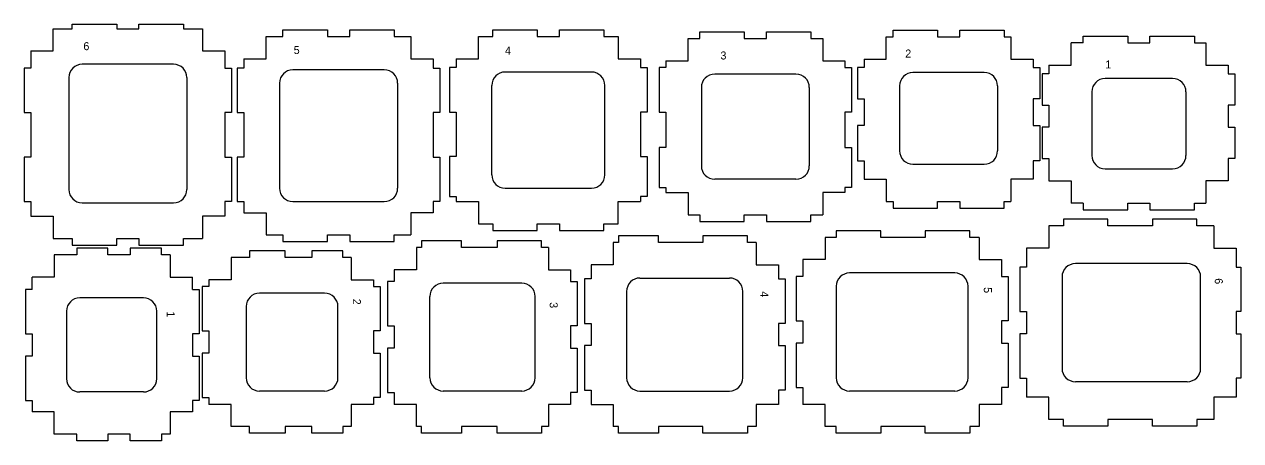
# Model space of a CAD drawing. Extents: x 8453 to 11023, y 19221 to 20564.
# Drawn here: x 8464.9 to 8738.4, y 19938 to 20031.7 of the extents above; entities that cross this region are included whole.
import ezdxf

# ---------------------------------------------------------------- set-up
doc = ezdxf.new("R2010")
doc.units = 0
doc.header["$MEASUREMENT"] = 0
doc.layers.get('0').update_dxf_attribs({"linetype": 'CONTINUOUS'})

# ---------------------------------------------------------------- blocks, each defined once
blk = doc.blocks.new('*U146')
at = {"color": 244, "linetype": 'ByBlock'}
blk.add_text('3', height=1.8, dxfattribs=at).set_placement((9871.87, 19888.5))
blk = doc.blocks.new('*U147')
at = {"color": 244, "linetype": 'ByBlock'}
blk.add_text('4', height=1.8, dxfattribs=at).set_placement((9789.99, 19889.16))
blk = doc.blocks.new('*U148')
at = {"color": 244, "linetype": 'ByBlock'}
blk.add_text('5', height=1.8, dxfattribs=at).set_placement((9709.63, 19889.27))
blk = doc.blocks.new('*U149')
at = {"color": 244, "linetype": 'ByBlock'}
blk.add_text('6', height=1.8, dxfattribs=at).set_placement((9628.72, 19888.89))
blk = doc.blocks.new('*U150')
at = {"color": 244, "linetype": 'ByBlock'}
blk.add_text('2', height=1.8, dxfattribs=at).set_placement((9952.85, 19888.57))
blk = doc.blocks.new('*U151')
at = {"color": 244, "linetype": 'ByBlock'}
blk.add_text('1', height=1.8, dxfattribs=at).set_placement((10014.31, 19887.47))
blk = doc.blocks.new('*U152')
at = {"color": 244, "linetype": 'ByBlock'}
blk.add_text('3', height=1.8, dxfattribs=at).set_placement((9871.87, 19888.5))
blk = doc.blocks.new('*U153')
at = {"color": 244, "linetype": 'ByBlock'}
blk.add_text('4', height=1.8, dxfattribs=at).set_placement((9789.99, 19889.16))
blk = doc.blocks.new('*U154')
at = {"color": 244, "linetype": 'ByBlock'}
blk.add_text('5', height=1.8, dxfattribs=at).set_placement((9709.63, 19889.27))
blk = doc.blocks.new('*U155')
at = {"color": 244, "linetype": 'ByBlock'}
blk.add_text('6', height=1.8, dxfattribs=at).set_placement((9628.72, 19888.89))
blk = doc.blocks.new('*U156')
at = {"color": 244, "linetype": 'ByBlock'}
blk.add_text('2', height=1.8, dxfattribs=at).set_placement((9952.85, 19888.57))

msp = doc.modelspace()

# ---------------------------------------------------------------- linework, layer by layer
for p, q in [((8471.35971, 20025.67434), (8471.35971, 20030.67434)), ((8471.35971, 20030.67434), (8475.63971, 20030.67434)), ((8475.63971, 20030.67434), (8475.63971, 20031.6747)), ((8475.63971, 20031.6747), (8485.63971, 20031.6747)), ((8485.63971, 20031.6747), (8485.63971, 20030.67434)), ((8485.63971, 20030.67434), (8490.63971, 20030.67434)), ((8490.63971, 20030.67434), (8490.63971, 20031.6747)), ((8490.63971, 20031.6747), (8500.63971, 20031.6747)), ((8500.63971, 20031.6747), (8500.63971, 20030.67434)), ((8500.63971, 20030.67434), (8504.91971, 20030.67434)), ((8504.91971, 20030.67434), (8504.91971, 20025.67434)), ((8519.23599, 20023.93434), (8519.23599, 20028.93434)), ((8519.23599, 20028.93434), (8523.01599, 20028.93434)), ((8523.01599, 20028.93434), (8523.01599, 20030.43434)), ((8523.01599, 20030.43434), (8533.01599, 20030.43434)), ((8533.01599, 20030.43434), (8533.01599, 20028.93434)), ((8533.01599, 20028.93434), (8538.01599, 20028.93434)), ((8538.01599, 20028.93434), (8538.01599, 20030.43434)), ((8538.01599, 20030.43434), (8548.01599, 20030.43434)), ((8548.01599, 20030.43434), (8548.01599, 20028.93434)), ((8548.01599, 20028.93434), (8551.79599, 20028.93434)), ((8551.79599, 20028.93434), (8551.79599, 20023.93434)), ((8566.96141, 20023.93434), (8566.96141, 20028.93434)), ((8566.96141, 20028.93434), (8570.17141, 20028.93434)), ((8570.17141, 20028.93434), (8570.17141, 20030.43434)), ((8570.17141, 20030.43434), (8580.17141, 20030.43434)), ((8580.17141, 20030.43434), (8580.17141, 20028.93434)), ((8580.17141, 20028.93434), (8585.17141, 20028.93434)), ((8585.17141, 20028.93434), (8585.17141, 20030.43434)), ((8585.17141, 20030.43434), (8595.17141, 20030.43434)), ((8595.17141, 20030.43434), (8595.17141, 20028.93434)), ((8595.17141, 20028.93434), (8598.38141, 20028.93434)), ((8598.38141, 20028.93434), (8598.38141, 20023.93434)), ((8614.08505, 20023.47434), (8614.08505, 20028.47434)), ((8614.08505, 20028.47434), (8616.72505, 20028.47434)), ((8616.72505, 20028.47434), (8616.72505, 20029.97434)), ((8616.72505, 20029.97434), (8626.72505, 20029.97434)), ((8626.72505, 20029.97434), (8626.72505, 20028.47434)), ((8626.72505, 20028.47434), (8631.72505, 20028.47434)), ((8631.72505, 20028.47434), (8631.72505, 20029.97434)), ((8631.72505, 20029.97434), (8641.72505, 20029.97434)), ((8641.72505, 20029.97434), (8641.72505, 20028.47434)), ((8641.72505, 20028.47434), (8644.36505, 20028.47434)), ((8644.36505, 20028.47434), (8644.36505, 20023.47434)), ((8658.67394, 20023.84434), (8658.67394, 20028.84434)), ((8658.67394, 20028.84434), (8660.18394, 20028.84434)), ((8660.18394, 20028.84434), (8660.18394, 20030.34434)), ((8660.18394, 20030.34434), (8670.18394, 20030.34434)), ((8670.18394, 20030.34434), (8670.18394, 20028.84434)), ((8670.18394, 20028.84434), (8675.18394, 20028.84434)), ((8675.18394, 20028.84434), (8675.18394, 20030.34434)), ((8675.18394, 20030.34434), (8685.18394, 20030.34434)), ((8685.18394, 20030.34434), (8685.18394, 20028.84434)), ((8685.18394, 20028.84434), (8686.69394, 20028.84434)), ((8686.69394, 20028.84434), (8686.69394, 20023.84434)), ((8702.962, 20027.4867), (8702.962, 20028.9867)), ((8702.962, 20028.9867), (8712.962, 20028.9867)), ((8712.962, 20028.9867), (8712.962, 20027.4867)), ((8717.962, 20027.4867), (8717.962, 20028.9867)), ((8717.962, 20028.9867), (8727.962, 20028.9867)), ((8727.962, 20028.9867), (8727.962, 20027.4867)), ((8466.35971, 20025.67434), (8471.35971, 20025.67434)), ((8466.35971, 20025.67434), (8466.35971, 20021.81434)), ((8504.91971, 20025.67434), (8509.91971, 20025.67434)), ((8509.91971, 20025.67434), (8509.91971, 20021.81434)), ((8700.2232, 20022.4867), (8700.2232, 20027.4867)), ((8712.962, 20027.4867), (8717.962, 20027.4867)), ((8730.5071, 20027.4867), (8730.5071, 20022.4867)), ((8498.41971, 20022.67434), (8477.85971, 20022.67434)), ((8514.23599, 20023.93434), (8519.23599, 20023.93434)), ((8514.23599, 20023.93434), (8514.23599, 20021.81434)), ((8551.79599, 20023.93434), (8556.79599, 20023.93434)), ((8556.79599, 20023.93434), (8556.79599, 20021.81434)), ((8561.96141, 20023.93434), (8566.96141, 20023.93434)), ((8561.96141, 20023.93434), (8561.96141, 20021.94434)), ((8598.38141, 20023.93434), (8603.38141, 20023.93434)), ((8603.38141, 20023.93434), (8603.38141, 20021.94434)), ((8609.08505, 20023.47434), (8614.08505, 20023.47434)), ((8609.08505, 20023.47434), (8609.08505, 20021.94434)), ((8644.36505, 20023.47434), (8649.36505, 20023.47434)), ((8649.36505, 20023.47434), (8649.36505, 20021.94434)), ((8653.67394, 20023.84434), (8658.67394, 20023.84434)), ((8653.67394, 20023.84434), (8653.67394, 20021.94434)), ((8686.69394, 20023.84434), (8691.69394, 20023.84434)), ((8691.69394, 20023.84434), (8691.69394, 20021.94434)), ((8695.2232, 20022.4867), (8700.2232, 20022.4867)), ((8695.2232, 20022.4867), (8695.2232, 20020.5167)), ((8730.5071, 20022.4867), (8735.5071, 20022.4867)), ((8735.5071, 20022.4867), (8735.5071, 20020.5167)), ((8466.35971, 20021.81434), (8464.85971, 20021.81434)), ((8464.85971, 20021.81434), (8464.85971, 20011.81434)), ((8474.85971, 20019.67434), (8474.85971, 19994.50434)), ((8501.41971, 20019.67434), (8501.41971, 19994.50434)), ((8509.91971, 20021.81434), (8511.41971, 20021.81434)), ((8511.41971, 20021.81434), (8511.41971, 20011.81434)), ((8514.23599, 20021.81434), (8512.73599, 20021.81434)), ((8512.73599, 20021.81434), (8512.73599, 20011.81434)), ((8545.79599, 20021.43434), (8525.23599, 20021.43434)), ((8556.79599, 20021.81434), (8558.29599, 20021.81434)), ((8558.29599, 20021.81434), (8558.29599, 20011.81434)), ((8561.96141, 20021.94434), (8560.46141, 20021.94434)), ((8560.46141, 20021.94434), (8560.46141, 20011.94434)), ((8592.38141, 20020.93434), (8572.96141, 20020.93434)), ((8603.38141, 20021.94434), (8604.88141, 20021.94434)), ((8604.88141, 20021.94434), (8604.88141, 20011.94434)), ((8609.08505, 20021.94434), (8607.58505, 20021.94434)), ((8607.58505, 20021.94434), (8607.58505, 20011.94434)), ((8638.36505, 20020.47434), (8620.08505, 20020.47434)), ((8649.36505, 20021.94434), (8650.86505, 20021.94434)), ((8650.86505, 20021.94434), (8650.86505, 20011.94434)), ((8653.67394, 20021.94434), (8652.17394, 20021.94434)), ((8652.17394, 20021.94434), (8652.17394, 20014.94434)), ((8680.69394, 20020.84434), (8664.67394, 20020.84434)), ((8691.69394, 20021.94434), (8693.19394, 20021.94434)), ((8693.19394, 20021.94434), (8693.19394, 20014.94434)), ((8695.2232, 20020.5167), (8693.7232, 20020.5167)), ((8693.7232, 20020.5167), (8693.7232, 20013.5167)), ((8735.5071, 20020.5167), (8737.0071, 20020.5167)), ((8737.0071, 20020.5167), (8737.0071, 20013.5167)), ((8522.23599, 20018.43434), (8522.23599, 19994.79434)), ((8548.79599, 20018.43434), (8548.79599, 19994.79434)), ((8569.96141, 19997.79434), (8569.96141, 20017.93434)), ((8595.38141, 19997.79434), (8595.38141, 20017.93434)), ((8617.08505, 20017.47434), (8617.08505, 19999.82434)), ((8641.36505, 20017.47434), (8641.36505, 19999.82434)), ((8661.67394, 20017.84434), (8661.67394, 20003.19434)), ((8683.69394, 20017.84434), (8683.69394, 20003.19434)), ((8723.052, 20019.4867), (8707.872, 20019.4867)), ((8652.17394, 20014.94434), (8653.67394, 20014.94434)), ((8653.67394, 20014.94434), (8653.67394, 20008.94434)), ((8693.19394, 20014.94434), (8691.69394, 20014.94434)), ((8691.69394, 20014.94434), (8691.69394, 20008.94434)), ((8704.872, 20016.4867), (8704.872, 20002.1767)), ((8726.052, 20016.4867), (8726.052, 20002.1767)), ((8464.85971, 20011.81434), (8466.35971, 20011.81434)), ((8466.35971, 20011.81434), (8466.35971, 20001.81434)), ((8511.41971, 20011.81434), (8509.91971, 20011.81434)), ((8509.91971, 20011.81434), (8509.91971, 20001.81434)), ((8512.73599, 20011.81434), (8514.23599, 20011.81434)), ((8514.23599, 20011.81434), (8514.23599, 20001.81434)), ((8558.29599, 20011.81434), (8556.79599, 20011.81434)), ((8556.79599, 20011.81434), (8556.79599, 20001.81434)), ((8560.46141, 20011.94434), (8561.96141, 20011.94434)), ((8561.96141, 20011.94434), (8561.96141, 20001.94434)), ((8604.88141, 20011.94434), (8603.38141, 20011.94434)), ((8603.38141, 20011.94434), (8603.38141, 20001.94434)), ((8607.58505, 20011.94434), (8609.08505, 20011.94434)), ((8609.08505, 20011.94434), (8609.08505, 20003.94434)), ((8650.86505, 20011.94434), (8649.36505, 20011.94434)), ((8649.36505, 20011.94434), (8649.36505, 20003.94434)), ((8693.7232, 20013.5167), (8695.2232, 20013.5167)), ((8695.2232, 20013.5167), (8695.2232, 20008.5167)), ((8737.0071, 20013.5167), (8735.5071, 20013.5167)), ((8735.5071, 20013.5167), (8735.5071, 20008.5167)), ((8653.67394, 20008.94434), (8652.17394, 20008.94434)), ((8652.17394, 20008.94434), (8652.17394, 20000.94434)), ((8691.69394, 20008.94434), (8693.19394, 20008.94434)), ((8693.19394, 20008.94434), (8693.19394, 20000.94434)), ((8695.2232, 20008.5167), (8693.7232, 20008.5167)), ((8693.7232, 20008.5167), (8693.7232, 20001.5167)), ((8735.5071, 20008.5167), (8737.0071, 20008.5167)), ((8737.0071, 20008.5167), (8737.0071, 20001.5167)), ((8609.08505, 20003.94434), (8607.58505, 20003.94434)), ((8607.58505, 20003.94434), (8607.58505, 19994.94434)), ((8649.36505, 20003.94434), (8650.86505, 20003.94434)), ((8650.86505, 20003.94434), (8650.86505, 19994.94434)), ((8466.35971, 20001.81434), (8464.85971, 20001.81434)), ((8464.85971, 20001.81434), (8464.85971, 19991.81434)), ((8509.91971, 20001.81434), (8511.41971, 20001.81434)), ((8511.41971, 20001.81434), (8511.41971, 19991.81434)), ((8514.23599, 20001.81434), (8512.73599, 20001.81434)), ((8512.73599, 20001.81434), (8512.73599, 19991.81434)), ((8556.79599, 20001.81434), (8558.29599, 20001.81434)), ((8558.29599, 20001.81434), (8558.29599, 19991.81434)), ((8561.96141, 20001.94434), (8560.46141, 20001.94434)), ((8560.46141, 20001.94434), (8560.46141, 19992.94434)), ((8603.38141, 20001.94434), (8604.88141, 20001.94434)), ((8604.88141, 20001.94434), (8604.88141, 19992.94434)), ((8652.17394, 20000.94434), (8653.67394, 20000.94434)), ((8653.67394, 20000.94434), (8653.67394, 19996.82654)), ((8693.19394, 20000.94434), (8691.69394, 20000.94434)), ((8691.69394, 20000.94434), (8691.69394, 19996.82654)), ((8693.7232, 20001.5167), (8695.2232, 20001.5167)), ((8695.2232, 20001.5167), (8695.2232, 19996.4383)), ((8737.0071, 20001.5167), (8735.5071, 20001.5167)), ((8735.5071, 20001.5167), (8735.5071, 19996.4383)), ((8664.67394, 20000.19434), (8680.69394, 20000.19434)), ((8707.872, 19999.1767), (8723.052, 19999.1767)), ((8607.58505, 19994.94434), (8609.08505, 19994.94434)), ((8609.08505, 19994.94434), (8609.08505, 19993.82434)), ((8638.36505, 19996.82434), (8620.08505, 19996.82434)), ((8650.86505, 19994.94434), (8649.36505, 19994.94434)), ((8649.36505, 19994.94434), (8649.36505, 19993.82434)), ((8653.67394, 19996.82654), (8658.67394, 19996.82654)), ((8658.67394, 19996.82654), (8658.67394, 19991.82654)), ((8691.69394, 19996.82654), (8686.69394, 19996.82654)), ((8686.69394, 19996.82654), (8686.69394, 19991.82654)), ((8695.2232, 19996.4383), (8700.2232, 19996.4383)), ((8700.2232, 19996.4383), (8700.2232, 19991.4383)), ((8735.5071, 19996.4383), (8730.5071, 19996.4383)), ((8730.5071, 19996.4383), (8730.5071, 19991.4383)), ((8560.46141, 19992.94434), (8561.96141, 19992.94434)), ((8561.96141, 19992.94434), (8561.96141, 19991.79434)), ((8572.96141, 19994.79434), (8592.38141, 19994.79434)), ((8604.88141, 19992.94434), (8603.38141, 19992.94434)), ((8603.38141, 19992.94434), (8603.38141, 19991.79434)), ((8609.08505, 19993.82434), (8614.08505, 19993.82434)), ((8614.08505, 19993.82434), (8614.08505, 19988.82434)), ((8649.36505, 19993.82434), (8644.36505, 19993.82434)), ((8644.36505, 19993.82434), (8644.36505, 19988.82434)), ((8464.85971, 19991.81434), (8466.35971, 19991.81434)), ((8466.35971, 19991.81434), (8466.35971, 19988.50434)), ((8477.85971, 19991.50434), (8498.41971, 19991.50434)), ((8511.41971, 19991.81434), (8509.91971, 19991.81434)), ((8509.91971, 19991.81434), (8509.91971, 19988.50434)), ((8512.73599, 19991.81434), (8514.23599, 19991.81434)), ((8514.23599, 19991.81434), (8514.23599, 19989.29434)), ((8525.23599, 19991.79434), (8545.79599, 19991.79434)), ((8558.29599, 19991.81434), (8556.79599, 19991.81434)), ((8556.79599, 19991.81434), (8556.79599, 19989.29434)), ((8561.96141, 19991.79434), (8566.96141, 19991.79434)), ((8566.96141, 19991.79434), (8566.96141, 19986.79434)), ((8598.38141, 19986.79434), (8598.38141, 19991.79434)), ((8598.38141, 19991.79434), (8603.38141, 19991.79434)), ((8658.67394, 19991.82654), (8660.18394, 19991.82654)), ((8660.18394, 19991.82654), (8660.18394, 19990.32654)), ((8660.18394, 19990.32654), (8670.18394, 19990.32654)), ((8670.18394, 19990.32654), (8670.18394, 19991.82654)), ((8670.18394, 19991.82654), (8675.18394, 19991.82654)), ((8675.18394, 19991.82654), (8675.18394, 19990.32654)), ((8675.18394, 19990.32654), (8685.18394, 19990.32654)), ((8685.18394, 19990.32654), (8685.18394, 19991.82654)), ((8685.18394, 19991.82654), (8686.69394, 19991.82654)), ((8702.962, 19991.4383), (8702.962, 19989.9383)), ((8702.962, 19989.9383), (8712.962, 19989.9383)), ((8712.962, 19989.9383), (8712.962, 19991.4383)), ((8712.962, 19991.4383), (8717.962, 19991.4383)), ((8717.962, 19991.4383), (8717.962, 19989.9383)), ((8717.962, 19989.9383), (8727.962, 19989.9383)), ((8727.962, 19989.9383), (8727.962, 19991.4383)), ((8466.35971, 19988.50434), (8471.35971, 19988.50434)), ((8471.35971, 19988.50434), (8471.35971, 19983.50434)), ((8509.91971, 19988.50434), (8504.91971, 19988.50434)), ((8504.91971, 19988.50434), (8504.91971, 19983.50434)), ((8514.23599, 19989.29434), (8519.23599, 19989.29434)), ((8519.23599, 19989.29434), (8519.23599, 19984.29434)), ((8556.79599, 19989.29434), (8551.79599, 19989.29434)), ((8551.79599, 19989.29434), (8551.79599, 19984.29434)), ((8566.96141, 19986.79434), (8570.17141, 19986.79434)), ((8570.17141, 19986.79434), (8570.17141, 19985.29434)), ((8580.17141, 19985.29434), (8580.17141, 19986.79434)), ((8580.17141, 19986.79434), (8585.17141, 19986.79434)), ((8585.17141, 19986.79434), (8585.17141, 19985.29434)), ((8595.17141, 19985.29434), (8595.17141, 19986.79434)), ((8595.17141, 19986.79434), (8598.38141, 19986.79434)), ((8614.08505, 19988.82434), (8616.72505, 19988.82434)), ((8616.72505, 19988.82434), (8616.72505, 19987.32434)), ((8616.72505, 19987.32434), (8626.72505, 19987.32434)), ((8626.72505, 19987.32434), (8626.72505, 19988.82434)), ((8626.72505, 19988.82434), (8631.72505, 19988.82434)), ((8631.72505, 19988.82434), (8631.72505, 19987.32434)), ((8631.72505, 19987.32434), (8641.72505, 19987.32434)), ((8641.72505, 19987.32434), (8641.72505, 19988.82434)), ((8641.72505, 19988.82434), (8644.36505, 19988.82434)), ((8708.48983, 19987.83486), (8698.48983, 19987.83486)), ((8698.48983, 19987.83486), (8698.48983, 19986.33486)), ((8708.48983, 19986.33486), (8708.48983, 19987.83486)), ((8728.48983, 19987.83486), (8718.48983, 19987.83486)), ((8718.48983, 19987.83486), (8718.48983, 19986.33486)), ((8728.48983, 19986.33486), (8728.48983, 19987.83486)), ((8519.23599, 19984.29434), (8523.01599, 19984.29434)), ((8523.01599, 19984.29434), (8523.01599, 19982.79434)), ((8533.01599, 19982.79434), (8533.01599, 19984.29434)), ((8533.01599, 19984.29434), (8538.01599, 19984.29434)), ((8538.01599, 19984.29434), (8538.01599, 19982.79434)), ((8548.01599, 19982.79434), (8548.01599, 19984.29434)), ((8548.01599, 19984.29434), (8551.79599, 19984.29434)), ((8570.17141, 19985.29434), (8580.17141, 19985.29434)), ((8585.17141, 19985.29434), (8595.17141, 19985.29434)), ((8607.43394, 19984.09832), (8598.43394, 19984.09832)), ((8598.43394, 19984.09832), (8598.43394, 19982.59832)), ((8607.43394, 19982.59832), (8607.43394, 19984.09832)), ((8627.43394, 19984.09832), (8617.43394, 19984.09832)), ((8617.43394, 19984.09832), (8617.43394, 19982.59832)), ((8627.43394, 19982.59832), (8627.43394, 19984.09832)), ((8657.42325, 19985.23832), (8647.42325, 19985.23832)), ((8647.42325, 19985.23832), (8647.42325, 19983.73832)), ((8657.42325, 19983.73832), (8657.42325, 19985.23832)), ((8677.42325, 19985.23832), (8667.42325, 19985.23832)), ((8667.42325, 19985.23832), (8667.42325, 19983.73832)), ((8677.42325, 19983.73832), (8677.42325, 19985.23832)), ((8695.17983, 19986.33486), (8695.17983, 19981.33486)), ((8698.48983, 19986.33486), (8695.17983, 19986.33486)), ((8718.48983, 19986.33486), (8708.48983, 19986.33486)), ((8732.34983, 19986.33486), (8728.48983, 19986.33486)), ((8732.34983, 19986.33486), (8732.34983, 19981.33486)), ((8471.35971, 19983.50434), (8475.63971, 19983.50434)), ((8475.63971, 19983.50434), (8475.63971, 19982.00434)), ((8475.63971, 19982.00434), (8485.63971, 19982.00434)), ((8483.66979, 19981.29026), (8476.66979, 19981.29026)), ((8476.66979, 19981.29026), (8476.66979, 19979.79026)), ((8483.66979, 19979.79026), (8483.66979, 19981.29026)), ((8485.63971, 19982.00434), (8485.63971, 19983.50434)), ((8485.63971, 19983.50434), (8490.63971, 19983.50434)), ((8495.66979, 19981.29026), (8488.66979, 19981.29026)), ((8488.66979, 19981.29026), (8488.66979, 19979.79026)), ((8490.63971, 19983.50434), (8490.63971, 19982.00434)), ((8490.63971, 19982.00434), (8500.63971, 19982.00434)), ((8495.66979, 19979.79026), (8495.66979, 19981.29026)), ((8500.63971, 19982.00434), (8500.63971, 19983.50434)), ((8500.63971, 19983.50434), (8504.91971, 19983.50434)), ((8523.01599, 19982.79434), (8533.01599, 19982.79434)), ((8538.01599, 19982.79434), (8548.01599, 19982.79434)), ((8553.04725, 19981.45832), (8553.04725, 19976.45832)), ((8554.16725, 19981.45832), (8553.04725, 19981.45832)), ((8563.16725, 19982.95832), (8554.16725, 19982.95832)), ((8554.16725, 19982.95832), (8554.16725, 19981.45832)), ((8563.16725, 19981.45832), (8563.16725, 19982.95832)), ((8571.16725, 19981.45832), (8563.16725, 19981.45832)), ((8581.16725, 19982.95832), (8571.16725, 19982.95832)), ((8571.16725, 19982.95832), (8571.16725, 19981.45832)), ((8581.16725, 19981.45832), (8581.16725, 19982.95832)), ((8582.69725, 19981.45832), (8581.16725, 19981.45832)), ((8582.69725, 19981.45832), (8582.69725, 19976.45832)), ((8597.28394, 19982.59832), (8597.28394, 19977.59832)), ((8598.43394, 19982.59832), (8597.28394, 19982.59832)), ((8617.43394, 19982.59832), (8607.43394, 19982.59832)), ((8629.42394, 19982.59832), (8627.43394, 19982.59832)), ((8629.42394, 19982.59832), (8629.42394, 19977.59832)), ((8644.90325, 19983.73832), (8644.90325, 19978.73832)), ((8647.42325, 19983.73832), (8644.90325, 19983.73832)), ((8667.42325, 19983.73832), (8657.42325, 19983.73832)), ((8679.54325, 19983.73832), (8677.42325, 19983.73832)), ((8679.54325, 19983.73832), (8679.54325, 19978.73832)), ((8695.17983, 19981.33486), (8690.17983, 19981.33486)), ((8690.17983, 19981.33486), (8690.17983, 19977.05486)), ((8732.34983, 19981.33486), (8737.34983, 19981.33486)), ((8737.34983, 19981.33486), (8737.34983, 19977.05486)), ((8471.59139, 19979.79026), (8471.59139, 19974.79026)), ((8476.66979, 19979.79026), (8471.59139, 19979.79026)), ((8488.66979, 19979.79026), (8483.66979, 19979.79026)), ((8497.63979, 19979.79026), (8495.66979, 19979.79026)), ((8497.63979, 19979.79026), (8497.63979, 19974.79026)), ((8511.35692, 19979.19832), (8511.35692, 19974.19832)), ((8515.47472, 19979.19832), (8511.35692, 19979.19832)), ((8523.47472, 19980.69832), (8515.47472, 19980.69832)), ((8515.47472, 19980.69832), (8515.47472, 19979.19832)), ((8523.47472, 19979.19832), (8523.47472, 19980.69832)), ((8529.47472, 19979.19832), (8523.47472, 19979.19832)), ((8536.47472, 19980.69832), (8529.47472, 19980.69832)), ((8529.47472, 19980.69832), (8529.47472, 19979.19832)), ((8536.47472, 19979.19832), (8536.47472, 19980.69832)), ((8538.37472, 19979.19832), (8536.47472, 19979.19832)), ((8538.37472, 19979.19832), (8538.37472, 19974.19832)), ((8644.90325, 19978.73832), (8639.90325, 19978.73832)), ((8639.90325, 19978.73832), (8639.90325, 19974.95832)), ((8679.54325, 19978.73832), (8684.54325, 19978.73832)), ((8684.54325, 19978.73832), (8684.54325, 19974.95832)), ((8553.04725, 19976.45832), (8548.04725, 19976.45832)), ((8548.04725, 19976.45832), (8548.04725, 19973.81832)), ((8582.69725, 19976.45832), (8587.69725, 19976.45832)), ((8587.69725, 19976.45832), (8587.69725, 19973.81832)), ((8597.28394, 19977.59832), (8592.28394, 19977.59832)), ((8592.28394, 19977.59832), (8592.28394, 19974.38832)), ((8629.42394, 19977.59832), (8634.42394, 19977.59832)), ((8634.42394, 19977.59832), (8634.42394, 19974.38832)), ((8690.17983, 19977.05486), (8688.67983, 19977.05486)), ((8688.67983, 19977.05486), (8688.67983, 19967.05486)), ((8726.34983, 19977.83486), (8701.17983, 19977.83486)), ((8737.34983, 19977.05486), (8738.35018, 19977.05486)), ((8738.35018, 19977.05486), (8738.35018, 19967.05486)), ((8471.59139, 19974.79026), (8466.59139, 19974.79026)), ((8497.63979, 19974.79026), (8502.63979, 19974.79026)), ((8511.35692, 19974.19832), (8506.35692, 19974.19832)), ((8506.35692, 19974.19832), (8506.35692, 19972.68832)), ((8538.37472, 19974.19832), (8543.37472, 19974.19832)), ((8543.37472, 19974.19832), (8543.37472, 19972.68832)), ((8548.04725, 19973.81832), (8546.54725, 19973.81832)), ((8546.54725, 19973.81832), (8546.54725, 19963.81832)), ((8576.69725, 19973.45832), (8559.04725, 19973.45832)), ((8587.69725, 19973.81832), (8589.19725, 19973.81832)), ((8589.19725, 19973.81832), (8589.19725, 19963.81832)), ((8592.28394, 19974.38832), (8590.78394, 19974.38832)), ((8590.78394, 19974.38832), (8590.78394, 19964.38832)), ((8603.28394, 19974.59832), (8623.42394, 19974.59832)), ((8634.42394, 19974.38832), (8635.92394, 19974.38832)), ((8635.92394, 19974.38832), (8635.92394, 19964.38832)), ((8639.90325, 19974.95832), (8638.40325, 19974.95832)), ((8638.40325, 19974.95832), (8638.40325, 19964.95832)), ((8674.04325, 19975.73832), (8650.40325, 19975.73832)), ((8684.54325, 19974.95832), (8686.04325, 19974.95832)), ((8686.04325, 19974.95832), (8686.04325, 19964.95832)), ((8698.17983, 19974.83486), (8698.17983, 19954.27486)), ((8729.34983, 19954.27486), (8729.34983, 19974.83486)), ((8466.59139, 19972.05146), (8465.09139, 19972.05146)), ((8465.09139, 19972.05146), (8465.09139, 19962.05146)), ((8502.63979, 19972.05146), (8504.13979, 19972.05146)), ((8504.13979, 19972.05146), (8504.13979, 19962.05146)), ((8506.35692, 19972.68832), (8504.85692, 19972.68832)), ((8504.85692, 19972.68832), (8504.85692, 19962.68832)), ((8532.37472, 19971.19832), (8517.72472, 19971.19832)), ((8543.37472, 19972.68832), (8544.87472, 19972.68832)), ((8544.87472, 19972.68832), (8544.87472, 19962.68832)), ((8556.04725, 19952.17832), (8556.04725, 19970.45832)), ((8579.69725, 19952.17832), (8579.69725, 19970.45832)), ((8600.28394, 19971.59832), (8600.28394, 19952.17832)), ((8626.42394, 19952.17832), (8626.42394, 19971.59832)), ((8647.40325, 19972.73832), (8647.40325, 19952.17832)), ((8677.04325, 19952.17832), (8677.04325, 19972.73832)), ((8491.63979, 19970.14146), (8477.32979, 19970.14146)), ((8514.72472, 19968.19832), (8514.72472, 19952.17832)), ((8535.37472, 19952.17832), (8535.37472, 19968.19832)), ((8474.32979, 19967.14146), (8474.32979, 19951.96146)), ((8494.63979, 19951.96146), (8494.63979, 19967.14146)), ((8638.40325, 19964.95832), (8639.90325, 19964.95832)), ((8639.90325, 19964.95832), (8639.90325, 19959.95832)), ((8686.04325, 19964.95832), (8684.54325, 19964.95832)), ((8684.54325, 19964.95832), (8684.54325, 19959.95832)), ((8688.67983, 19967.05486), (8690.17983, 19967.05486)), ((8690.17983, 19967.05486), (8690.17983, 19962.05486)), ((8738.35018, 19967.05486), (8737.34983, 19967.05486)), ((8737.34983, 19967.05486), (8737.34983, 19962.05486)), ((8504.85692, 19962.68832), (8506.35692, 19962.68832)), ((8506.35692, 19962.68832), (8506.35692, 19957.68832)), ((8544.87472, 19962.68832), (8543.37472, 19962.68832)), ((8543.37472, 19962.68832), (8543.37472, 19957.68832)), ((8546.54725, 19963.81832), (8548.04725, 19963.81832)), ((8548.04725, 19963.81832), (8548.04725, 19958.81832)), ((8589.19725, 19963.81832), (8587.69725, 19963.81832)), ((8587.69725, 19963.81832), (8587.69725, 19958.81832)), ((8590.78394, 19964.38832), (8592.28394, 19964.38832)), ((8592.28394, 19964.38832), (8592.28394, 19959.38832)), ((8635.92394, 19964.38832), (8634.42394, 19964.38832)), ((8634.42394, 19964.38832), (8634.42394, 19959.38832)), ((8465.09139, 19962.05146), (8466.59139, 19962.05146)), ((8466.59139, 19962.05146), (8466.59139, 19957.05146)), ((8504.13979, 19962.05146), (8502.63979, 19962.05146)), ((8502.63979, 19962.05146), (8502.63979, 19957.05146)), ((8592.28394, 19959.38832), (8590.78394, 19959.38832)), ((8590.78394, 19959.38832), (8590.78394, 19949.38832)), ((8634.42394, 19959.38832), (8635.92394, 19959.38832)), ((8635.92394, 19959.38832), (8635.92394, 19949.38832)), ((8639.90325, 19959.95832), (8638.40325, 19959.95832)), ((8638.40325, 19959.95832), (8638.40325, 19949.95832)), ((8684.54325, 19959.95832), (8686.04325, 19959.95832)), ((8686.04325, 19959.95832), (8686.04325, 19949.95832)), ((8690.17983, 19962.05486), (8688.67983, 19962.05486)), ((8688.67983, 19962.05486), (8688.67983, 19952.05486)), ((8737.34983, 19962.05486), (8738.35018, 19962.05486)), ((8738.35018, 19962.05486), (8738.35018, 19952.05486)), ((8466.59139, 19957.05146), (8465.09139, 19957.05146)), ((8465.09139, 19957.05146), (8465.09139, 19947.05146)), ((8502.63979, 19957.05146), (8504.13979, 19957.05146)), ((8504.13979, 19957.05146), (8504.13979, 19947.05146)), ((8506.35692, 19957.68832), (8504.85692, 19957.68832)), ((8504.85692, 19957.68832), (8504.85692, 19947.68832)), ((8543.37472, 19957.68832), (8544.87472, 19957.68832)), ((8544.87472, 19957.68832), (8544.87472, 19947.68832)), ((8548.04725, 19958.81832), (8546.54725, 19958.81832)), ((8546.54725, 19958.81832), (8546.54725, 19948.81832)), ((8587.69725, 19958.81832), (8589.19725, 19958.81832)), ((8589.19725, 19958.81832), (8589.19725, 19948.81832)), ((8688.67983, 19952.05486), (8690.17983, 19952.05486)), ((8690.17983, 19952.05486), (8690.17983, 19947.77486)), ((8726.34983, 19951.27486), (8701.17983, 19951.27486)), ((8738.35018, 19952.05486), (8737.34983, 19952.05486)), ((8737.34983, 19952.05486), (8737.34983, 19947.77486)), ((8491.63979, 19948.96146), (8477.32979, 19948.96146)), ((8532.37472, 19949.17832), (8517.72472, 19949.17832)), ((8546.54725, 19948.81832), (8548.04725, 19948.81832)), ((8548.04725, 19948.81832), (8548.04725, 19946.17832)), ((8576.69725, 19949.17832), (8559.04725, 19949.17832)), ((8589.19725, 19948.81832), (8587.69725, 19948.81832)), ((8587.69725, 19948.81832), (8587.69725, 19946.17832)), ((8590.78394, 19949.38832), (8592.28394, 19949.38832)), ((8592.28394, 19949.38832), (8592.28394, 19946.17832)), ((8603.28394, 19949.17832), (8623.42394, 19949.17832)), ((8635.92394, 19949.38832), (8634.42394, 19949.38832)), ((8634.42394, 19949.38832), (8634.42394, 19946.17832)), ((8638.40325, 19949.95832), (8639.90325, 19949.95832)), ((8639.90325, 19949.95832), (8639.90325, 19946.17832)), ((8674.04325, 19949.17832), (8650.40325, 19949.17832)), ((8686.04325, 19949.95832), (8684.54325, 19949.95832)), ((8684.54325, 19949.95832), (8684.54325, 19946.17832)), ((8465.09139, 19947.05146), (8466.59139, 19947.05146)), ((8504.13979, 19947.05146), (8502.63979, 19947.05146)), ((8504.85692, 19947.68832), (8506.35692, 19947.68832)), ((8506.35692, 19947.68832), (8506.35692, 19946.17832)), ((8511.35692, 19946.17832), (8506.35692, 19946.17832)), ((8511.35692, 19941.17832), (8511.35692, 19946.17832)), ((8543.37472, 19946.17832), (8538.37472, 19946.17832)), ((8538.37472, 19946.17832), (8538.37472, 19941.17832)), ((8544.87472, 19947.68832), (8543.37472, 19947.68832)), ((8543.37472, 19947.68832), (8543.37472, 19946.17832)), ((8553.04725, 19946.17832), (8548.04725, 19946.17832)), ((8553.04725, 19941.17832), (8553.04725, 19946.17832)), ((8587.69725, 19946.17832), (8582.69725, 19946.17832)), ((8582.69725, 19946.17832), (8582.69725, 19941.17832)), ((8592.28394, 19946.17832), (8597.28394, 19946.17832)), ((8597.28394, 19946.17832), (8597.28394, 19941.17832)), ((8634.42394, 19946.17832), (8629.42394, 19946.17832)), ((8629.42394, 19946.17832), (8629.42394, 19941.17832)), ((8644.90325, 19946.17832), (8639.90325, 19946.17832)), ((8644.90325, 19941.17832), (8644.90325, 19946.17832)), ((8684.54325, 19946.17832), (8679.54325, 19946.17832)), ((8679.54325, 19946.17832), (8679.54325, 19941.17832)), ((8695.17983, 19947.77486), (8690.17983, 19947.77486)), ((8695.17983, 19942.77486), (8695.17983, 19947.77486)), ((8737.34983, 19947.77486), (8732.34983, 19947.77486)), ((8732.34983, 19947.77486), (8732.34983, 19942.77486)), ((8471.59139, 19944.50636), (8466.59139, 19944.50636)), ((8471.59139, 19939.50636), (8471.59139, 19944.50636)), ((8502.63979, 19944.50636), (8497.63979, 19944.50636)), ((8497.63979, 19944.50636), (8497.63979, 19939.50636)), ((8515.47472, 19941.17832), (8511.35692, 19941.17832)), ((8515.47472, 19939.67832), (8515.47472, 19941.17832)), ((8529.47472, 19941.17832), (8523.47472, 19941.17832)), ((8523.47472, 19941.17832), (8523.47472, 19939.67832)), ((8529.47472, 19939.67832), (8529.47472, 19941.17832)), ((8538.37472, 19941.17832), (8536.47472, 19941.17832)), ((8536.47472, 19941.17832), (8536.47472, 19939.67832)), ((8554.16725, 19941.17832), (8553.04725, 19941.17832)), ((8554.16725, 19939.67832), (8554.16725, 19941.17832)), ((8571.16725, 19941.17832), (8563.16725, 19941.17832)), ((8563.16725, 19941.17832), (8563.16725, 19939.67832)), ((8571.16725, 19939.67832), (8571.16725, 19941.17832)), ((8582.69725, 19941.17832), (8581.16725, 19941.17832)), ((8581.16725, 19941.17832), (8581.16725, 19939.67832)), ((8598.43394, 19941.17832), (8597.28394, 19941.17832)), ((8598.43394, 19939.67832), (8598.43394, 19941.17832)), ((8617.43394, 19941.17832), (8607.43394, 19941.17832)), ((8607.43394, 19941.17832), (8607.43394, 19939.67832)), ((8617.43394, 19939.67832), (8617.43394, 19941.17832)), ((8629.42394, 19941.17832), (8627.43394, 19941.17832)), ((8627.43394, 19941.17832), (8627.43394, 19939.67832)), ((8647.42325, 19941.17832), (8644.90325, 19941.17832)), ((8647.42325, 19939.67832), (8647.42325, 19941.17832)), ((8667.42325, 19941.17832), (8657.42325, 19941.17832)), ((8657.42325, 19941.17832), (8657.42325, 19939.67832)), ((8667.42325, 19939.67832), (8667.42325, 19941.17832)), ((8679.54325, 19941.17832), (8677.42325, 19941.17832)), ((8677.42325, 19941.17832), (8677.42325, 19939.67832)), ((8698.48983, 19942.77486), (8695.17983, 19942.77486)), ((8698.48983, 19941.27486), (8698.48983, 19942.77486)), ((8708.48983, 19941.27486), (8698.48983, 19941.27486)), ((8718.48983, 19942.77486), (8708.48983, 19942.77486)), ((8708.48983, 19942.77486), (8708.48983, 19941.27486)), ((8718.48983, 19941.27486), (8718.48983, 19942.77486)), ((8728.48983, 19941.27486), (8718.48983, 19941.27486)), ((8732.34983, 19942.77486), (8728.48983, 19942.77486)), ((8728.48983, 19942.77486), (8728.48983, 19941.27486)), ((8476.66979, 19939.50636), (8471.59139, 19939.50636)), ((8476.66979, 19938.00636), (8476.66979, 19939.50636)), ((8483.66979, 19938.00636), (8476.66979, 19938.00636)), ((8488.66979, 19939.50636), (8483.66979, 19939.50636)), ((8483.66979, 19939.50636), (8483.66979, 19938.00636)), ((8488.66979, 19938.00636), (8488.66979, 19939.50636)), ((8495.66979, 19938.00636), (8488.66979, 19938.00636)), ((8497.63979, 19939.50636), (8495.66979, 19939.50636)), ((8495.66979, 19939.50636), (8495.66979, 19938.00636)), ((8523.47472, 19939.67832), (8515.47472, 19939.67832)), ((8536.47472, 19939.67832), (8529.47472, 19939.67832)), ((8563.16725, 19939.67832), (8554.16725, 19939.67832)), ((8581.16725, 19939.67832), (8571.16725, 19939.67832)), ((8607.43394, 19939.67832), (8598.43394, 19939.67832)), ((8627.43394, 19939.67832), (8617.43394, 19939.67832)), ((8657.42325, 19939.67832), (8647.42325, 19939.67832)), ((8677.42325, 19939.67832), (8667.42325, 19939.67832))]:
    msp.add_line(p, q)
at = {"linetype": 'ByBlock'}
for p, q in [((8702.962, 20027.4867), (8700.2232, 20027.4867)), ((8727.962, 20027.4867), (8730.5071, 20027.4867)), ((8702.962, 19991.4383), (8700.2232, 19991.4383)), ((8727.962, 19991.4383), (8730.5071, 19991.4383)), ((8466.59139, 19972.05146), (8466.59139, 19974.79026)), ((8502.63979, 19972.05146), (8502.63979, 19974.79026)), ((8466.59139, 19947.05146), (8466.59139, 19944.50636)), ((8502.63979, 19947.05146), (8502.63979, 19944.50636))]:
    msp.add_line(p, q, dxfattribs=at)
for centre, start, end in [((8477.85971, 20019.67434), 90, 180), ((8498.41971, 20019.67434), 0, 90), ((8525.23599, 20018.43434), 90, 180), ((8545.79599, 20018.43434), 0, 90), ((8572.96141, 20017.93434), 90, 180), ((8592.38141, 20017.93434), 0, 90), ((8620.08505, 20017.47434), 90, 180), ((8638.36505, 20017.47434), 0, 90), ((8664.67394, 20017.84434), 90, 180), ((8680.69394, 20017.84434), 0, 90), ((8707.872, 20016.4867), 90, 180), ((8723.052, 20016.4867), 0, 90), ((8664.67394, 20003.19434), 180, 270), ((8680.69394, 20003.19434), 270, 0), ((8707.872, 20002.1767), 180, 270), ((8723.052, 20002.1767), 270, 0), ((8572.96141, 19997.79434), 180, 270), ((8592.38141, 19997.79434), 270, 0), ((8620.08505, 19999.82434), 180, 270), ((8638.36505, 19999.82434), 270, 0), ((8477.85971, 19994.50434), 180, 270), ((8498.41971, 19994.50434), 270, 0), ((8525.23599, 19994.79434), 180, 270), ((8545.79599, 19994.79434), 270, 0), ((8701.17983, 19974.83486), 90, 180), ((8726.34983, 19974.83486), 0, 90), ((8559.04725, 19970.45832), 90, 180), ((8576.69725, 19970.45832), 0, 90), ((8603.28394, 19971.59832), 90, 180), ((8623.42394, 19971.59832), 0, 90), ((8650.40325, 19972.73832), 90, 180), ((8674.04325, 19972.73832), 0, 90), ((8517.72472, 19968.19832), 90, 180), ((8532.37472, 19968.19832), 0, 90), ((8477.32979, 19967.14146), 90, 180), ((8491.63979, 19967.14146), 0, 90), ((8701.17983, 19954.27486), 180, 270), ((8726.34983, 19954.27486), 270, 0), ((8477.32979, 19951.96146), 180, 270), ((8491.63979, 19951.96146), 270, 0), ((8517.72472, 19952.17832), 180, 270), ((8532.37472, 19952.17832), 270, 0), ((8559.04725, 19952.17832), 180, 270), ((8576.69725, 19952.17832), 270, 0), ((8603.28394, 19952.17832), 180, 270), ((8623.42394, 19952.17832), 270, 0), ((8650.40325, 19952.17832), 180, 270), ((8674.04325, 19952.17832), 270, 0)]:
    msp.add_arc(centre, 3, start, end)

# ---------------------------------------------------------------- block references
at = {"color": 244, "linetype": 'ByBlock'}
for name, p in [('*U149', (-1150.57787, 136.96168)), ('*U148', (-1184.20158, 135.72133)), ('*U147', (-1217.04617, 135.72133)), ('*U146', (-1250.49253, 135.26133)), ('*U150', (-1289.91786, 135.63133)), ('*U151', (-1306.38909, 134.27369))]:
    msp.add_blockref(name, p, dxfattribs=at)
at = {"color": 244, "linetype": 'ByBlock', "rotation": 270}
for name, p in [('*U155', (-11156.36283, 29603.27243)), ('*U153', (-11258.78907, 29761.6059)), ('*U154', (-11208.66976, 29682.1759)), ('*U156', (-11349.83829, 29922.79012)), ('*U152', (-11305.51577, 29841.0359)), ('*U151', (-11390.57323, 29981.40255))]:
    msp.add_blockref(name, p, dxfattribs=at)

doc.saveas('drawing.dxf')
